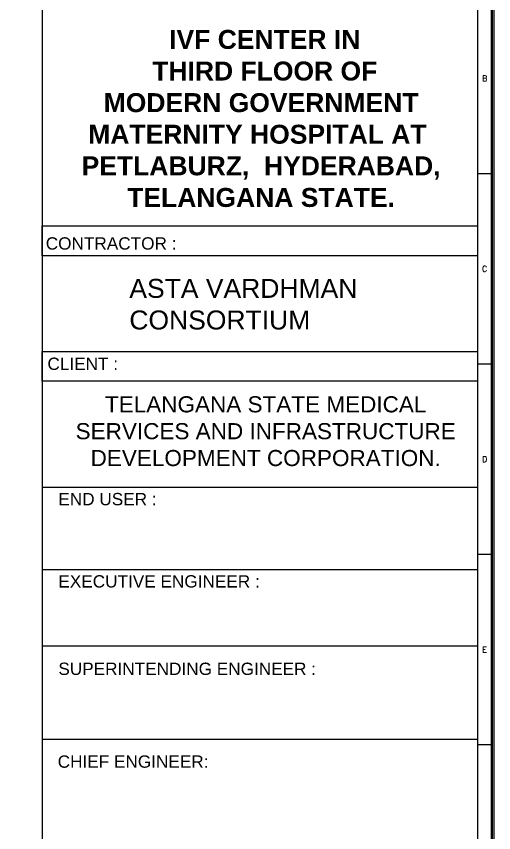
# Model space of a CAD drawing. Header units: millimetres. Extents: x 1380494 to 2061523, y -305664 to -174999.
# Drawn here: x 1496998 to 1508329, y -206640 to -187263 of the extents above; entities that cross this region are included whole.
import ezdxf
from ezdxf.enums import TextEntityAlignment as Align

# ---------------------------------------------------------------- set-up
doc = ezdxf.new("R2010")
doc.units = ezdxf.units.MM
doc.header["$LTSCALE"] = 600
doc.header["$MEASUREMENT"] = 0
doc.layers.add('AREA', color=193, linetype='Continuous', plot=False)
doc.layers.add('TITLE', color=7, linetype='Continuous')
doc.styles.add('ARIAL', font='arial.ttf')
doc.styles.add('ROMANS', font='romans.shx')

# ---------------------------------------------------------------- blocks, each defined once
blk = doc.blocks.new('A$C66962185')
at = {"layer": 'TITLE'}
blk.add_line((360.7, -141176.03), (360.7, -140930.66), dxfattribs=at)
at = {"layer": 'TITLE', "color": 7}
for p, q in [((363, -140990.86), (360.7, -140990.86)), ((363, -141022.1), (360.7, -141022.1)), ((363, -141053.35), (360.7, -141053.35)), ((363, -141084.59), (360.7, -141084.59))]:
    blk.add_line(p, q, dxfattribs=at)
at = {"layer": 'TITLE', "color": 7, "const_width": 0.355}
blk.add_lwpolyline([(363, -140928.36), (363, -141178.33), (0, -141178.33), (0, -140928.36)], close=True, dxfattribs=at)
at = {"layer": 'TITLE', "color": 7, "style": 'ROMANS'}
for s, p in [('B', (361.83, -140975.21)), ('C', (361.83, -141006.45)), ('D', (361.83, -141037.7)), ('E', (361.83, -141068.94))]:
    blk.add_text(s, height=0.952, dxfattribs=at).set_placement(p, align=Align.MIDDLE)

msp = doc.modelspace()

# ---------------------------------------------------------------- linework, layer by layer
at = {"ltscale": 2}
for p, q in [((1507951.9838, -198448.7368), (1497610.0312, -198448.7368)), ((1507925.7578, -200400.599), (1497610.0312, -200400.599)), ((1497610.0312, -202207.4485), (1507951.9839, -202207.4485)), ((1497610.0312, -204420.4338), (1507951.9839, -204420.4338))]:
    msp.add_line(p, q, dxfattribs=at)
at = {"layer": 'AREA'}
for points in [[(1455732.3205, -181916.04), (1508329.0246, -181916.04), (1508329.0246, -218162.5549), (1455732.3205, -218162.5549)], [(1455777.3205, -181961.04), (1508284.0246, -181961.04), (1508284.0246, -218117.5549), (1455777.3205, -218117.5549)]]:
    msp.add_lwpolyline(points, close=True, dxfattribs=at)
at = {"layer": 'TITLE'}
msp.add_line((1497610.0312, -182293.0807), (1497610.0312, -217785.5142), dxfattribs=at)
for points in [[(1497610.0312, -192239.3606), (1507948.2212, -192239.3606), (1507948.2212, -192948.8442), (1497610.0312, -192948.8442)], [(1497610.0312, -195216.9326), (1507948.2212, -195216.9326), (1507948.2212, -195926.4162), (1497610.0312, -195926.4162)]]:
    msp.add_lwpolyline(points, close=True, dxfattribs=at)

# ---------------------------------------------------------------- block references
at = {"layer": 'TITLE', "xscale": 144.6465675549349, "yscale": 144.6465665108379, "zscale": 144.6465669265092}
msp.add_blockref('A$C66962185', (1455777.3205, 20202843.0172), dxfattribs=at)

# ---------------------------------------------------------------- texts
at = {"layer": 'TITLE', "color": 7, "style": 'ARIAL'}
for s, height, p in [('CONTRACTOR :', 291.901836, (1497695.5941, -192799.679)), ('CLIENT :', 291.90184, (1497736.0093, -195655.7681))]:
    msp.add_text(s, height=height, dxfattribs=at).set_placement(p)
at = {"layer": 'TITLE', "style": 'ARIAL'}
for s, insert, char_height, width, attachment_point in [('\\fArial|b1|i0|c0|p34; IVF CENTER IN\\P THIRD FLOOR OF \\PMODERN GOVERNMENT MATERNITY HOSPITAL AT  PETLABURZ,  HYDERABAD, TELANGANA STATE.', (1502807.8148, -187586.1305), 450, 10819.097673, 2), ('ASTA VARDHMAN CONSORTIUM', (1499680.1969, -193495.3483, -1105.3946), 450, 7121.263768, 1), ('{\\fArial|b0|i0|c0|p34;TELANGANA STATE MEDICAL SERVICES AND INFRASTRUCTURE DEVELOPMENT CORPORATION.}', (1502916.7812, -196280.7771), 382.5, 9196.233022, 2)]:
    msp.add_mtext(s, dxfattribs=dict(at, insert=insert, char_height=char_height, width=width, attachment_point=attachment_point))
at = {"layer": 'TITLE', "color": 7, "attachment_point": 1, "style": 'ARIAL'}
for s, insert, char_height, width in [('END USER :', (1497995.1973, -198576.4954), 291.90184, 5373.887), ('EXECUTIVE ENGINEER :', (1497995.1973, -200528.3577), 291.901836, 5373.887), ('{\\fArial|b0|i0|c0|p34;SUPERINTENDING ENGINEER :}', (1497995.1973, -202603.9464), 291.901836, 6674.738123), ('{\\fArial|b0|i0|c0|p34;CHIEF ENGINEER:}', (1497979.653, -204806.115), 291.901836, 5373.887)]:
    msp.add_mtext(s, dxfattribs=dict(at, insert=insert, char_height=char_height, width=width))

doc.saveas('drawing.dxf')
